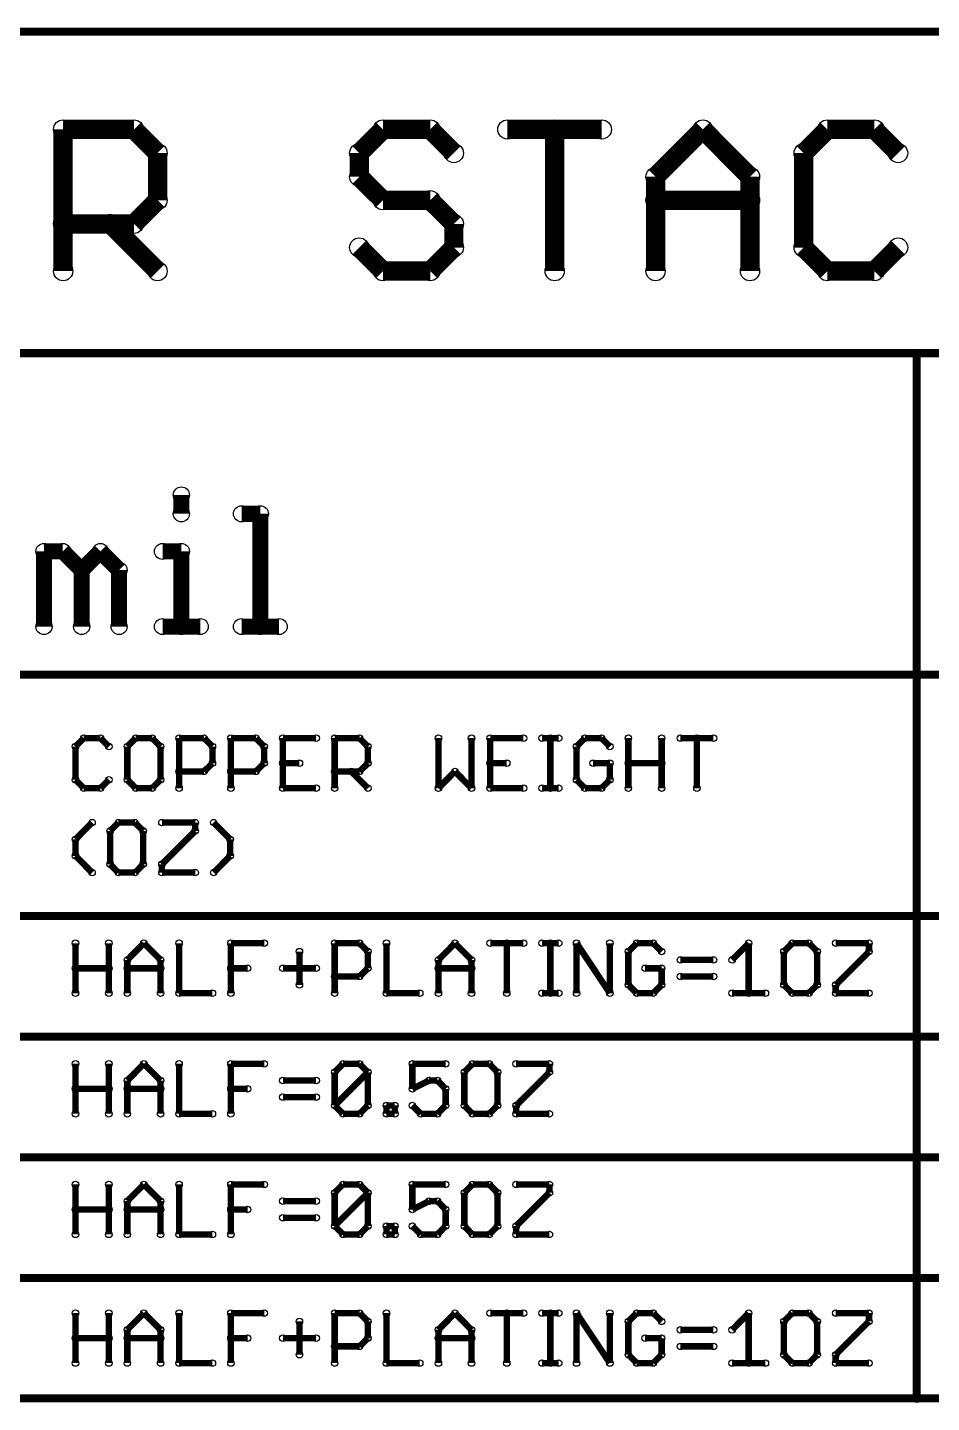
# Model space of a CAD drawing. Extents: x 0 to 123, y 0 to 26.
# Drawn here: x 42.77 to 57.04, y 4.15 to 25.87 of the extents above; entities that cross this region are included whole.
import ezdxf

# ---------------------------------------------------------------- set-up
doc = ezdxf.new("R2010")
doc.units = 0
doc.layers.get('0').update_dxf_attribs({"linetype": 'CONTINUOUS'})
doc.layers.add('XIAOESP32C3_GTO', color=3, linetype='CONTINUOUS')

# ---------------------------------------------------------------- blocks, each defined once
blk = doc.blocks.new('ROUND_16')
blk.add_circle((0, 0), 0.152)
blk = doc.blocks.new('ROUND_2')
blk.add_circle((0, 0), 0.0508)
blk = doc.blocks.new('ROUND_14')
blk.add_circle((0, 0), 0.0635)
blk = doc.blocks.new('ROUND_46')
blk.add_circle((0, 0), 0.127)

msp = doc.modelspace()

# ---------------------------------------------------------------- linework, layer by layer
at = {"layer": 'XIAOESP32C3_GTO'}
for points, const_width in [([(122.85218, 25.80386), (27.60218, 25.80386)], 0.127), ([(43.3324, 22.01926), (43.3324, 24.257)], 0.3048), ([(43.3324, 24.257), (44.45, 24.257)], 0.3048), ([(44.45, 24.257), (44.82338, 23.88362)], 0.3048), ([(48.00854, 23.88362), (48.38192, 24.257)], 0.3048), ([(48.38192, 24.257), (49.12868, 24.257)], 0.3048), ([(49.12868, 24.257), (49.50206, 23.88362)], 0.3048), ([(50.34788, 24.257), (51.83886, 24.257)], 0.3048), ([(51.09464, 24.257), (51.09464, 22.01926)], 0.3048), ([(52.68722, 23.51024), (53.43398, 24.257)], 0.3048), ([(53.43398, 24.257), (54.1782, 23.51024)], 0.3048), ([(55.39994, 24.257), (55.02656, 23.88362)], 0.3048), ([(56.14416, 24.257), (55.39994, 24.257)], 0.3048), ([(56.51754, 23.88362), (56.14416, 24.257)], 0.3048), ([(44.82338, 23.88362), (44.82338, 23.1394)], 0.3048), ([(48.00854, 23.51024), (48.00854, 23.88362)], 0.3048), ([(55.02656, 23.88362), (55.02656, 22.39264)], 0.3048), ([(48.38192, 23.1394), (48.00854, 23.51024)], 0.3048), ([(52.68722, 22.01926), (52.68722, 23.51024)], 0.3048), ([(54.1782, 23.51024), (54.1782, 22.01926)], 0.3048), ([(44.82338, 23.1394), (44.45, 22.76602)], 0.3048), ([(49.12868, 23.1394), (48.38192, 23.1394)], 0.3048), ([(49.50206, 22.76602), (49.12868, 23.1394)], 0.3048), ([(54.1782, 23.1394), (52.68722, 23.1394)], 0.3048), ([(44.45, 22.76602), (43.3324, 22.76602)], 0.3048), ([(44.07662, 22.76602), (44.82338, 22.01926)], 0.3048), ([(49.50206, 22.39264), (49.50206, 22.76602)], 0.3048), ([(48.00854, 22.39264), (48.38192, 22.01926)], 0.3048), ([(49.12868, 22.01926), (49.50206, 22.39264)], 0.3048), ([(55.02656, 22.39264), (55.39994, 22.01926)], 0.3048), ([(56.14416, 22.01926), (56.51754, 22.39264)], 0.3048), ([(48.38192, 22.01926), (49.12868, 22.01926)], 0.3048), ([(55.39994, 22.01926), (56.14416, 22.01926)], 0.3048), ([(27.60218, 20.72386), (56.81218, 20.72386)], 0.127), ([(56.81218, 20.72386), (56.81218, 4.21386)], 0.127), ([(56.81218, 20.72386), (79.03718, 20.72386)], 0.127), ([(45.1993, 18.1864), (45.1993, 18.48358)], 0.254), ([(46.44644, 18.1864), (46.14926, 18.1864)], 0.254), ([(46.44644, 16.40586), (46.44644, 18.1864)], 0.254), ([(43.32732, 17.59204), (43.03014, 17.59204)], 0.254), ([(43.03014, 17.59204), (43.03014, 16.40586)], 0.254), ([(43.32732, 17.59204), (43.6245, 17.2974)], 0.254), ([(43.6245, 17.2974), (43.92168, 17.59204)], 0.254), ([(43.92168, 17.59204), (44.21632, 17.2974)], 0.254), ([(44.90212, 17.59204), (45.1993, 17.59204)], 0.254), ([(45.1993, 17.59204), (45.1993, 16.40586)], 0.254), ([(43.6245, 16.40586), (43.6245, 17.2974)], 0.254), ([(44.21632, 17.2974), (44.21632, 16.40586)], 0.254), ([(44.90212, 16.40586), (45.49648, 16.40586)], 0.254), ([(46.74362, 16.40586), (46.14926, 16.40586)], 0.254), ([(122.85218, 15.64386), (42.20718, 15.64386)], 0.127), ([(43.52798, 14.51102), (43.65752, 14.6431)], 0.1016), ([(43.52798, 13.98524), (43.52798, 14.51102)], 0.1016), ([(43.65752, 14.6431), (43.92168, 14.6431)], 0.1016), ([(43.92168, 14.6431), (44.05376, 14.51102)], 0.1016), ([(44.47794, 14.6431), (44.34586, 14.51102)], 0.1016), ([(44.34586, 14.51102), (44.34586, 13.98524)], 0.1016), ([(44.73956, 14.6431), (44.47794, 14.6431)], 0.1016), ([(44.87164, 14.51102), (44.73956, 14.6431)], 0.1016), ([(44.87164, 13.98524), (44.87164, 14.51102)], 0.1016), ([(45.16374, 13.85316), (45.16374, 14.6431)], 0.1016), ([(45.16374, 14.6431), (45.55744, 14.6431)], 0.1016), ([(45.55744, 14.6431), (45.68952, 14.51102)], 0.1016), ([(45.68952, 14.51102), (45.68952, 14.24686)], 0.1016), ([(45.98162, 13.85316), (45.98162, 14.6431)], 0.1016), ([(45.98162, 14.6431), (46.37786, 14.6431)], 0.1016), ([(46.37786, 14.6431), (46.5074, 14.51102)], 0.1016), ([(46.5074, 14.51102), (46.5074, 14.24686)], 0.1016), ([(46.80204, 13.85316), (46.80204, 14.6431)], 0.1016), ([(46.80204, 14.6431), (47.32782, 14.6431)], 0.1016), ([(47.61992, 13.85316), (47.61992, 14.6431)], 0.1016), ([(47.61992, 14.6431), (48.01362, 14.6431)], 0.1016), ([(48.01362, 14.6431), (48.1457, 14.51102)], 0.1016), ([(48.1457, 14.51102), (48.1457, 14.24686)], 0.1016), ([(49.25822, 13.85316), (49.25822, 14.6431)], 0.1016), ([(49.78146, 14.6431), (49.78146, 13.85316)], 0.1016), ([(50.60188, 14.6431), (50.0761, 14.6431)], 0.1016), ([(50.0761, 14.6431), (50.0761, 13.85316)], 0.1016), ([(50.89398, 14.6431), (51.15814, 14.6431)], 0.1016), ([(51.02606, 13.85316), (51.02606, 14.6431)], 0.1016), ([(51.44008, 14.51102), (51.57216, 14.6431)], 0.1016), ([(51.44008, 13.98524), (51.44008, 14.51102)], 0.1016), ([(51.57216, 14.6431), (51.83378, 14.6431)], 0.1016), ([(51.83378, 14.6431), (51.96586, 14.51102)], 0.1016), ([(52.25796, 14.6431), (52.25796, 13.85316)], 0.1016), ([(52.78374, 13.85316), (52.78374, 14.6431)], 0.1016), ([(53.60162, 14.6431), (53.07838, 14.6431)], 0.1016), ([(53.34, 14.6431), (53.34, 13.85316)], 0.1016), ([(45.55744, 14.11732), (45.16374, 14.11732)], 0.1016), ([(45.68952, 14.24686), (45.55744, 14.11732)], 0.1016), ([(46.37786, 14.11732), (45.98162, 14.11732)], 0.1016), ([(46.5074, 14.24686), (46.37786, 14.11732)], 0.1016), ([(47.06366, 14.24686), (46.80204, 14.24686)], 0.1016), ([(48.01362, 14.11732), (47.61992, 14.11732)], 0.1016), ([(48.1457, 13.85316), (47.88154, 14.11732)], 0.1016), ([(48.1457, 14.24686), (48.01362, 14.11732)], 0.1016), ([(49.51984, 14.11732), (49.25822, 13.85316)], 0.1016), ([(49.78146, 13.85316), (49.51984, 14.11732)], 0.1016), ([(50.0761, 14.24686), (50.33772, 14.24686)], 0.1016), ([(51.96586, 14.24686), (51.7017, 14.24686)], 0.1016), ([(51.96586, 14.24686), (51.96586, 13.98524)], 0.1016), ([(52.78374, 14.24686), (52.25796, 14.24686)], 0.1016), ([(43.65752, 13.85316), (43.52798, 13.98524)], 0.1016), ([(43.92168, 13.85316), (43.65752, 13.85316)], 0.1016), ([(44.05376, 13.98524), (43.92168, 13.85316)], 0.1016), ([(44.34586, 13.98524), (44.47794, 13.85316)], 0.1016), ([(44.47794, 13.85316), (44.73956, 13.85316)], 0.1016), ([(44.73956, 13.85316), (44.87164, 13.98524)], 0.1016), ([(47.32782, 13.85316), (46.80204, 13.85316)], 0.1016), ([(50.0761, 13.85316), (50.60188, 13.85316)], 0.1016), ([(51.15814, 13.85316), (50.89398, 13.85316)], 0.1016), ([(51.57216, 13.85316), (51.44008, 13.98524)], 0.1016), ([(51.83378, 13.85316), (51.57216, 13.85316)], 0.1016), ([(51.96586, 13.98524), (51.83378, 13.85316)], 0.1016), ([(43.7896, 13.3096), (43.52798, 13.04544)], 0.1016), ([(44.20362, 13.3096), (44.07408, 13.17752)], 0.1016), ([(44.46778, 13.3096), (44.20362, 13.3096)], 0.1016), ([(44.59732, 13.17752), (44.46778, 13.3096)], 0.1016), ([(45.41774, 13.3096), (44.89196, 13.3096)], 0.1016), ([(45.41774, 13.17752), (45.41774, 13.3096)], 0.1016), ([(45.70984, 13.3096), (45.97146, 13.04544)], 0.1016), ([(43.52798, 13.04544), (43.52798, 12.78382)], 0.1016), ([(44.07408, 13.17752), (44.07408, 12.65174)], 0.1016), ([(44.59732, 12.65174), (44.59732, 13.17752)], 0.1016), ([(44.89196, 12.65174), (45.41774, 13.17752)], 0.1016), ([(45.97146, 13.04544), (45.97146, 12.78382)], 0.1016), ([(43.52798, 12.78382), (43.7896, 12.51966)], 0.1016), ([(45.97146, 12.78382), (45.70984, 12.51966)], 0.1016), ([(44.07408, 12.65174), (44.20362, 12.51966)], 0.1016), ([(44.46778, 12.51966), (44.59732, 12.65174)], 0.1016), ([(44.89196, 12.51966), (44.89196, 12.65174)], 0.1016), ([(44.20362, 12.51966), (44.46778, 12.51966)], 0.1016), ([(45.41774, 12.51966), (44.89196, 12.51966)], 0.1016), ([(122.85218, 11.83386), (27.60218, 11.83386)], 0.127), ([(43.52798, 10.61466), (43.52798, 11.4046)], 0.1016), ([(44.05376, 11.4046), (44.05376, 10.61466)], 0.1016), ([(44.34586, 11.14044), (44.60748, 11.4046)], 0.1016), ([(44.60748, 11.4046), (44.87164, 11.14044)], 0.1016), ([(45.16374, 11.4046), (45.16374, 10.61466)], 0.1016), ([(45.98162, 10.61466), (45.98162, 11.4046)], 0.1016), ([(45.98162, 11.4046), (46.5074, 11.4046)], 0.1016), ([(47.06366, 10.74674), (47.06366, 11.27252)], 0.1016), ([(48.01362, 11.4046), (47.61992, 11.4046)], 0.1016), ([(47.61992, 11.4046), (47.61992, 10.61466)], 0.1016), ([(48.1457, 11.27252), (48.01362, 11.4046)], 0.1016), ([(48.1457, 11.00836), (48.1457, 11.27252)], 0.1016), ([(48.4378, 11.4046), (48.4378, 10.61466)], 0.1016), ([(49.25822, 11.14044), (49.51984, 11.4046)], 0.1016), ([(49.51984, 11.4046), (49.78146, 11.14044)], 0.1016), ([(50.0761, 11.4046), (50.60188, 11.4046)], 0.1016), ([(50.33772, 10.61466), (50.33772, 11.4046)], 0.1016), ([(50.89398, 11.4046), (51.15814, 11.4046)], 0.1016), ([(51.02606, 11.4046), (51.02606, 10.61466)], 0.1016), ([(51.44008, 10.61466), (51.44008, 11.4046)], 0.1016), ([(51.44008, 11.4046), (51.96586, 10.61466)], 0.1016), ([(51.96586, 10.61466), (51.96586, 11.4046)], 0.1016), ([(52.39004, 11.4046), (52.25796, 11.27252)], 0.1016), ([(52.25796, 11.27252), (52.25796, 10.74674)], 0.1016), ([(52.65166, 11.4046), (52.39004, 11.4046)], 0.1016), ([(52.78374, 11.27252), (52.65166, 11.4046)], 0.1016), ([(53.89626, 11.14044), (54.15788, 11.4046)], 0.1016), ([(54.15788, 11.4046), (54.15788, 10.61466)], 0.1016), ([(54.84622, 11.4046), (54.71414, 11.27252)], 0.1016), ([(54.71414, 11.27252), (54.71414, 10.74674)], 0.1016), ([(55.10784, 11.4046), (54.84622, 11.4046)], 0.1016), ([(55.23992, 11.27252), (55.10784, 11.4046)], 0.1016), ([(55.23992, 10.74674), (55.23992, 11.27252)], 0.1016), ([(56.0578, 11.4046), (55.53202, 11.4046)], 0.1016), ([(55.53202, 10.74674), (56.0578, 11.27252)], 0.1016), ([(56.0578, 11.27252), (56.0578, 11.4046)], 0.1016), ([(44.34586, 10.61466), (44.34586, 11.14044)], 0.1016), ([(44.87164, 11.14044), (44.87164, 10.61466)], 0.1016), ([(49.25822, 10.61466), (49.25822, 11.14044)], 0.1016), ([(49.78146, 11.14044), (49.78146, 10.61466)], 0.1016), ([(53.07838, 11.14044), (53.60162, 11.14044)], 0.1016), ([(43.52798, 11.00836), (44.05376, 11.00836)], 0.1016), ([(44.34586, 11.00836), (44.87164, 11.00836)], 0.1016), ([(46.24578, 11.00836), (45.98162, 11.00836)], 0.1016), ([(46.80204, 11.00836), (47.32782, 11.00836)], 0.1016), ([(47.61992, 10.87882), (48.01362, 10.87882)], 0.1016), ([(48.01362, 10.87882), (48.1457, 11.00836)], 0.1016), ([(49.25822, 11.00836), (49.78146, 11.00836)], 0.1016), ([(52.78374, 11.00836), (52.52212, 11.00836)], 0.1016), ([(52.78374, 10.74674), (52.78374, 11.00836)], 0.1016), ([(53.60162, 10.87882), (53.07838, 10.87882)], 0.1016), ([(45.16374, 10.61466), (45.68952, 10.61466)], 0.1016), ([(48.4378, 10.61466), (48.96358, 10.61466)], 0.1016), ([(50.89398, 10.61466), (51.15814, 10.61466)], 0.1016), ([(52.25796, 10.74674), (52.39004, 10.61466)], 0.1016), ([(52.39004, 10.61466), (52.65166, 10.61466)], 0.1016), ([(52.65166, 10.61466), (52.78374, 10.74674)], 0.1016), ([(53.89626, 10.61466), (54.42204, 10.61466)], 0.1016), ([(54.71414, 10.74674), (54.84622, 10.61466)], 0.1016), ([(54.84622, 10.61466), (55.10784, 10.61466)], 0.1016), ([(55.10784, 10.61466), (55.23992, 10.74674)], 0.1016), ([(55.53202, 10.74674), (55.53202, 10.61466)], 0.1016), ([(55.53202, 10.61466), (56.0578, 10.61466)], 0.1016), ([(27.60218, 9.92886), (122.85218, 9.92886)], 0.127), ([(43.52798, 9.4996), (43.52798, 8.70966)], 0.1016), ([(44.05376, 8.70966), (44.05376, 9.4996)], 0.1016), ([(44.60748, 9.4996), (44.34586, 9.23544)], 0.1016), ([(44.87164, 9.23544), (44.60748, 9.4996)], 0.1016), ([(45.16374, 9.4996), (45.16374, 8.70966)], 0.1016), ([(45.98162, 8.70966), (45.98162, 9.4996)], 0.1016), ([(45.98162, 9.4996), (46.5074, 9.4996)], 0.1016), ([(47.61992, 9.36752), (47.752, 9.4996)], 0.1016), ([(47.61992, 8.84174), (48.1457, 9.36752)], 0.1016), ([(47.61992, 8.84174), (47.61992, 9.36752)], 0.1016), ([(47.752, 9.4996), (48.01362, 9.4996)], 0.1016), ([(48.01362, 9.4996), (48.1457, 9.36752)], 0.1016), ([(48.1457, 9.36752), (48.1457, 8.84174)], 0.1016), ([(49.37252, 9.4996), (48.84674, 9.4996)], 0.1016), ([(48.84674, 9.4996), (48.84674, 9.10336)], 0.1016), ([(49.7967, 9.4996), (49.66716, 9.36752)], 0.1016), ([(49.66716, 9.36752), (49.66716, 8.84174)], 0.1016), ([(50.06086, 9.4996), (49.7967, 9.4996)], 0.1016), ([(50.19294, 9.36752), (50.06086, 9.4996)], 0.1016), ([(50.19294, 8.84174), (50.19294, 9.36752)], 0.1016), ([(51.01082, 9.4996), (50.48504, 9.4996)], 0.1016), ([(50.48504, 8.84174), (51.01082, 9.36752)], 0.1016), ([(51.01082, 9.36752), (51.01082, 9.4996)], 0.1016), ([(43.52798, 9.10336), (44.05376, 9.10336)], 0.1016), ([(44.34586, 9.23544), (44.34586, 8.70966)], 0.1016), ([(44.34586, 9.10336), (44.87164, 9.10336)], 0.1016), ([(44.87164, 8.70966), (44.87164, 9.23544)], 0.1016), ([(46.24578, 9.10336), (45.98162, 9.10336)], 0.1016), ([(47.32782, 9.23544), (46.80204, 9.23544)], 0.1016), ([(48.84674, 9.10336), (49.1109, 9.23544)], 0.1016), ([(49.1109, 9.23544), (49.24298, 9.23544)], 0.1016), ([(49.24298, 9.23544), (49.37252, 9.10336)], 0.1016), ([(49.37252, 9.10336), (49.37252, 8.84174)], 0.1016), ([(46.80204, 8.97382), (47.32782, 8.97382)], 0.1016), ([(45.16374, 8.70966), (45.68952, 8.70966)], 0.1016), ([(47.752, 8.70966), (47.61992, 8.84174)], 0.1016), ([(48.01362, 8.70966), (47.752, 8.70966)], 0.1016), ([(48.1457, 8.84174), (48.01362, 8.70966)], 0.1016), ([(48.4378, 8.70966), (48.4378, 8.84174)], 0.1016), ([(48.4378, 8.84174), (48.56988, 8.84174)], 0.1016), ([(48.56988, 8.70966), (48.4378, 8.70966)], 0.1016), ([(48.56988, 8.84174), (48.56988, 8.70966)], 0.1016), ([(48.97882, 8.70966), (48.84674, 8.84174)], 0.1016), ([(49.24298, 8.70966), (48.97882, 8.70966)], 0.1016), ([(49.37252, 8.84174), (49.24298, 8.70966)], 0.1016), ([(49.66716, 8.84174), (49.7967, 8.70966)], 0.1016), ([(49.7967, 8.70966), (50.06086, 8.70966)], 0.1016), ([(50.06086, 8.70966), (50.19294, 8.84174)], 0.1016), ([(50.48504, 8.84174), (50.48504, 8.70966)], 0.1016), ([(50.48504, 8.70966), (51.01082, 8.70966)], 0.1016), ([(122.85218, 8.02386), (27.60218, 8.02386)], 0.127), ([(43.52798, 6.80466), (43.52798, 7.5946)], 0.1016), ([(44.05376, 6.80466), (44.05376, 7.5946)], 0.1016), ([(44.60748, 7.5946), (44.34586, 7.33044)], 0.1016), ([(44.87164, 7.33044), (44.60748, 7.5946)], 0.1016), ([(45.16374, 7.5946), (45.16374, 6.80466)], 0.1016), ([(45.98162, 6.80466), (45.98162, 7.5946)], 0.1016), ([(45.98162, 7.5946), (46.5074, 7.5946)], 0.1016), ([(47.61992, 7.46252), (47.752, 7.5946)], 0.1016), ([(47.752, 7.5946), (48.01362, 7.5946)], 0.1016), ([(48.01362, 7.5946), (48.1457, 7.46252)], 0.1016), ([(49.37252, 7.5946), (48.84674, 7.5946)], 0.1016), ([(48.84674, 7.5946), (48.84674, 7.19836)], 0.1016), ([(49.7967, 7.5946), (49.66716, 7.46252)], 0.1016), ([(50.06086, 7.5946), (49.7967, 7.5946)], 0.1016), ([(50.19294, 7.46252), (50.06086, 7.5946)], 0.1016), ([(51.01082, 7.5946), (50.48504, 7.5946)], 0.1016), ([(51.01082, 7.46252), (51.01082, 7.5946)], 0.1016), ([(47.61992, 6.93674), (48.1457, 7.46252)], 0.1016), ([(47.61992, 6.93674), (47.61992, 7.46252)], 0.1016), ([(48.1457, 7.46252), (48.1457, 6.93674)], 0.1016), ([(49.66716, 7.46252), (49.66716, 6.93674)], 0.1016), ([(50.19294, 6.93674), (50.19294, 7.46252)], 0.1016), ([(50.48504, 6.93674), (51.01082, 7.46252)], 0.1016), ([(44.05376, 7.19836), (43.52798, 7.19836)], 0.1016), ([(44.34586, 7.33044), (44.34586, 6.80466)], 0.1016), ([(44.34586, 7.19836), (44.87164, 7.19836)], 0.1016), ([(44.87164, 6.80466), (44.87164, 7.33044)], 0.1016), ([(46.24578, 7.19836), (45.98162, 7.19836)], 0.1016), ([(47.32782, 7.33044), (46.80204, 7.33044)], 0.1016), ([(48.84674, 7.19836), (49.1109, 7.33044)], 0.1016), ([(49.1109, 7.33044), (49.24298, 7.33044)], 0.1016), ([(49.24298, 7.33044), (49.37252, 7.19836)], 0.1016), ([(49.37252, 7.19836), (49.37252, 6.93674)], 0.1016), ([(46.80204, 7.06882), (47.32782, 7.06882)], 0.1016), ([(47.752, 6.80466), (47.61992, 6.93674)], 0.1016), ([(48.1457, 6.93674), (48.01362, 6.80466)], 0.1016), ([(48.4378, 6.80466), (48.4378, 6.93674)], 0.1016), ([(48.4378, 6.93674), (48.56988, 6.93674)], 0.1016), ([(48.56988, 6.93674), (48.56988, 6.80466)], 0.1016), ([(48.97882, 6.80466), (48.84674, 6.93674)], 0.1016), ([(49.37252, 6.93674), (49.24298, 6.80466)], 0.1016), ([(49.66716, 6.93674), (49.7967, 6.80466)], 0.1016), ([(50.06086, 6.80466), (50.19294, 6.93674)], 0.1016), ([(50.48504, 6.93674), (50.48504, 6.80466)], 0.1016), ([(45.16374, 6.80466), (45.68952, 6.80466)], 0.1016), ([(48.01362, 6.80466), (47.752, 6.80466)], 0.1016), ([(48.56988, 6.80466), (48.4378, 6.80466)], 0.1016), ([(49.24298, 6.80466), (48.97882, 6.80466)], 0.1016), ([(49.7967, 6.80466), (50.06086, 6.80466)], 0.1016), ([(50.48504, 6.80466), (51.01082, 6.80466)], 0.1016), ([(27.60218, 6.11886), (122.85218, 6.11886)], 0.127), ([(43.52798, 5.5626), (43.52798, 4.77266)], 0.1016), ([(44.05376, 4.77266), (44.05376, 5.5626)], 0.1016), ([(44.60748, 5.5626), (44.34586, 5.29844)], 0.1016), ([(44.87164, 5.29844), (44.60748, 5.5626)], 0.1016), ([(45.16374, 4.77266), (45.16374, 5.5626)], 0.1016), ([(46.5074, 5.5626), (45.98162, 5.5626)], 0.1016), ([(45.98162, 5.5626), (45.98162, 4.77266)], 0.1016), ([(47.06366, 4.90474), (47.06366, 5.43052)], 0.1016), ([(47.61992, 4.77266), (47.61992, 5.5626)], 0.1016), ([(47.61992, 5.5626), (48.01362, 5.5626)], 0.1016), ([(48.01362, 5.5626), (48.1457, 5.43052)], 0.1016), ([(48.1457, 5.43052), (48.1457, 5.16636)], 0.1016), ([(48.4378, 4.77266), (48.4378, 5.5626)], 0.1016), ([(49.51984, 5.5626), (49.25822, 5.29844)], 0.1016), ([(49.78146, 5.29844), (49.51984, 5.5626)], 0.1016), ([(50.60188, 5.5626), (50.0761, 5.5626)], 0.1016), ([(50.33772, 5.5626), (50.33772, 4.77266)], 0.1016), ([(51.15814, 5.5626), (50.89398, 5.5626)], 0.1016), ([(51.02606, 5.5626), (51.02606, 4.77266)], 0.1016), ([(51.44008, 4.77266), (51.44008, 5.5626)], 0.1016), ([(51.44008, 5.5626), (51.96586, 4.77266)], 0.1016), ([(51.96586, 4.77266), (51.96586, 5.5626)], 0.1016), ([(52.25796, 5.43052), (52.39004, 5.5626)], 0.1016), ([(52.25796, 4.90474), (52.25796, 5.43052)], 0.1016), ([(52.39004, 5.5626), (52.65166, 5.5626)], 0.1016), ([(52.65166, 5.5626), (52.78374, 5.43052)], 0.1016), ([(53.89626, 5.29844), (54.15788, 5.5626)], 0.1016), ([(54.15788, 5.5626), (54.15788, 4.77266)], 0.1016), ([(54.84622, 5.5626), (54.71414, 5.43052)], 0.1016), ([(54.71414, 5.43052), (54.71414, 4.90474)], 0.1016), ([(55.10784, 5.5626), (54.84622, 5.5626)], 0.1016), ([(55.23992, 5.43052), (55.10784, 5.5626)], 0.1016), ([(55.23992, 4.90474), (55.23992, 5.43052)], 0.1016), ([(56.0578, 5.5626), (55.53202, 5.5626)], 0.1016), ([(55.53202, 4.90474), (56.0578, 5.43052)], 0.1016), ([(56.0578, 5.43052), (56.0578, 5.5626)], 0.1016), ([(43.52798, 5.16636), (44.05376, 5.16636)], 0.1016), ([(44.34586, 5.29844), (44.34586, 4.77266)], 0.1016), ([(44.34586, 5.16636), (44.87164, 5.16636)], 0.1016), ([(44.87164, 5.29844), (44.87164, 4.77266)], 0.1016), ([(45.98162, 5.16636), (46.24578, 5.16636)], 0.1016), ([(47.32782, 5.16636), (46.80204, 5.16636)], 0.1016), ([(48.1457, 5.16636), (48.01362, 5.03682)], 0.1016), ([(49.25822, 5.29844), (49.25822, 4.77266)], 0.1016), ([(49.25822, 5.16636), (49.78146, 5.16636)], 0.1016), ([(49.78146, 4.77266), (49.78146, 5.29844)], 0.1016), ([(52.78374, 5.16636), (52.52212, 5.16636)], 0.1016), ([(52.78374, 5.16636), (52.78374, 4.90474)], 0.1016), ([(53.07838, 5.29844), (53.60162, 5.29844)], 0.1016), ([(48.01362, 5.03682), (47.61992, 5.03682)], 0.1016), ([(53.60162, 5.03682), (53.07838, 5.03682)], 0.1016), ([(45.68952, 4.77266), (45.16374, 4.77266)], 0.1016), ([(48.96358, 4.77266), (48.4378, 4.77266)], 0.1016), ([(50.89398, 4.77266), (51.15814, 4.77266)], 0.1016), ([(52.39004, 4.77266), (52.25796, 4.90474)], 0.1016), ([(52.65166, 4.77266), (52.39004, 4.77266)], 0.1016), ([(52.78374, 4.90474), (52.65166, 4.77266)], 0.1016), ([(53.89626, 4.77266), (54.42204, 4.77266)], 0.1016), ([(54.71414, 4.90474), (54.84622, 4.77266)], 0.1016), ([(54.84622, 4.77266), (55.10784, 4.77266)], 0.1016), ([(55.10784, 4.77266), (55.23992, 4.90474)], 0.1016), ([(55.53202, 4.90474), (55.53202, 4.77266)], 0.1016), ([(55.53202, 4.77266), (56.0578, 4.77266)], 0.1016), ([(56.81218, 4.21386), (42.20718, 4.21386)], 0.127), ([(56.81218, 4.21386), (79.03718, 4.21386)], 0.127)]:
    msp.add_lwpolyline(points, dxfattribs=dict(at, const_width=const_width))

# ---------------------------------------------------------------- block references
for name, p in [('ROUND_16', (43.3324, 24.257)), ('ROUND_16', (44.45, 24.257)), ('ROUND_16', (48.38192, 24.257)), ('ROUND_16', (49.12868, 24.257)), ('ROUND_16', (50.34788, 24.257)), ('ROUND_16', (51.09464, 24.257)), ('ROUND_16', (51.83886, 24.257)), ('ROUND_16', (53.43398, 24.257)), ('ROUND_16', (55.39994, 24.257)), ('ROUND_16', (56.14416, 24.257)), ('ROUND_16', (44.82338, 23.88362)), ('ROUND_16', (48.00854, 23.88362)), ('ROUND_16', (49.50206, 23.88362)), ('ROUND_16', (55.02656, 23.88362)), ('ROUND_16', (56.51754, 23.88362)), ('ROUND_16', (48.00854, 23.51024)), ('ROUND_16', (52.68722, 23.51024)), ('ROUND_16', (54.1782, 23.51024)), ('ROUND_16', (44.82338, 23.1394)), ('ROUND_16', (48.38192, 23.1394)), ('ROUND_16', (49.12868, 23.1394)), ('ROUND_16', (52.68722, 23.1394)), ('ROUND_16', (54.1782, 23.1394)), ('ROUND_16', (43.3324, 22.76602)), ('ROUND_16', (44.07662, 22.76602)), ('ROUND_16', (44.45, 22.76602)), ('ROUND_16', (49.50206, 22.76602)), ('ROUND_16', (48.00854, 22.39264)), ('ROUND_16', (49.50206, 22.39264)), ('ROUND_16', (55.02656, 22.39264)), ('ROUND_16', (55.02656, 22.39264)), ('ROUND_16', (56.51754, 22.39264)), ('ROUND_16', (43.3324, 22.01926)), ('ROUND_16', (44.82338, 22.01926)), ('ROUND_16', (48.38192, 22.01926)), ('ROUND_16', (49.12868, 22.01926)), ('ROUND_16', (51.09464, 22.01926)), ('ROUND_16', (52.68722, 22.01926)), ('ROUND_16', (54.1782, 22.01926)), ('ROUND_16', (55.39994, 22.01926)), ('ROUND_16', (56.14416, 22.01926)), ('ROUND_14', (56.81218, 20.72386)), ('ROUND_14', (56.81218, 20.72386)), ('ROUND_46', (45.1993, 18.48358)), ('ROUND_46', (45.1993, 18.1864)), ('ROUND_46', (46.14926, 18.1864)), ('ROUND_46', (46.44644, 18.1864)), ('ROUND_46', (43.03014, 17.59204)), ('ROUND_46', (43.32732, 17.59204)), ('ROUND_46', (43.32732, 17.59204)), ('ROUND_46', (43.92168, 17.59204)), ('ROUND_46', (44.90212, 17.59204)), ('ROUND_46', (45.1993, 17.59204)), ('ROUND_46', (43.6245, 17.2974)), ('ROUND_46', (43.6245, 17.2974)), ('ROUND_46', (44.21632, 17.2974)), ('ROUND_46', (43.03014, 16.40586)), ('ROUND_46', (43.6245, 16.40586)), ('ROUND_46', (44.21632, 16.40586)), ('ROUND_46', (44.90212, 16.40586)), ('ROUND_46', (45.1993, 16.40586)), ('ROUND_46', (45.49648, 16.40586)), ('ROUND_46', (46.14926, 16.40586)), ('ROUND_46', (46.44644, 16.40586)), ('ROUND_46', (46.74362, 16.40586)), ('ROUND_2', (43.52798, 14.51102)), ('ROUND_2', (43.65752, 14.6431)), ('ROUND_2', (43.92168, 14.6431)), ('ROUND_2', (44.05376, 14.51102)), ('ROUND_2', (44.34586, 14.51102)), ('ROUND_2', (44.47794, 14.6431)), ('ROUND_2', (44.73956, 14.6431)), ('ROUND_2', (44.87164, 14.51102)), ('ROUND_2', (45.16374, 14.6431)), ('ROUND_2', (45.55744, 14.6431)), ('ROUND_2', (45.68952, 14.51102)), ('ROUND_2', (45.98162, 14.6431)), ('ROUND_2', (46.37786, 14.6431)), ('ROUND_2', (46.5074, 14.51102)), ('ROUND_2', (46.80204, 14.6431)), ('ROUND_2', (47.32782, 14.6431)), ('ROUND_2', (47.61992, 14.6431)), ('ROUND_2', (48.01362, 14.6431)), ('ROUND_2', (48.1457, 14.51102)), ('ROUND_2', (49.25822, 14.6431)), ('ROUND_2', (49.78146, 14.6431)), ('ROUND_2', (50.0761, 14.6431)), ('ROUND_2', (50.60188, 14.6431)), ('ROUND_2', (50.89398, 14.6431)), ('ROUND_2', (51.02606, 14.6431)), ('ROUND_2', (51.15814, 14.6431)), ('ROUND_2', (51.44008, 14.51102)), ('ROUND_2', (51.57216, 14.6431)), ('ROUND_2', (51.83378, 14.6431)), ('ROUND_2', (51.96586, 14.51102)), ('ROUND_2', (52.25796, 14.6431)), ('ROUND_2', (52.78374, 14.6431)), ('ROUND_2', (53.07838, 14.6431)), ('ROUND_2', (53.34, 14.6431)), ('ROUND_2', (53.60162, 14.6431)), ('ROUND_2', (45.16374, 14.11732)), ('ROUND_2', (45.55744, 14.11732)), ('ROUND_2', (45.68952, 14.24686)), ('ROUND_2', (45.68952, 14.24686)), ('ROUND_2', (45.98162, 14.11732)), ('ROUND_2', (46.37786, 14.11732)), ('ROUND_2', (46.5074, 14.24686)), ('ROUND_2', (46.5074, 14.24686)), ('ROUND_2', (46.80204, 14.24686)), ('ROUND_2', (47.06366, 14.24686)), ('ROUND_2', (47.61992, 14.11732)), ('ROUND_2', (47.88154, 14.11732)), ('ROUND_2', (48.01362, 14.11732)), ('ROUND_2', (48.01362, 14.11732)), ('ROUND_2', (48.1457, 14.24686)), ('ROUND_2', (49.51984, 14.11732)), ('ROUND_2', (50.0761, 14.24686)), ('ROUND_2', (50.33772, 14.24686)), ('ROUND_2', (51.7017, 14.24686)), ('ROUND_2', (51.96586, 14.24686)), ('ROUND_2', (51.96586, 14.24686)), ('ROUND_2', (52.25796, 14.24686)), ('ROUND_2', (52.78374, 14.24686)), ('ROUND_2', (43.52798, 13.98524)), ('ROUND_2', (43.65752, 13.85316)), ('ROUND_2', (43.92168, 13.85316)), ('ROUND_2', (44.05376, 13.98524)), ('ROUND_2', (44.34586, 13.98524)), ('ROUND_2', (44.47794, 13.85316)), ('ROUND_2', (44.73956, 13.85316)), ('ROUND_2', (44.87164, 13.98524)), ('ROUND_2', (44.87164, 13.98524)), ('ROUND_2', (45.16374, 13.85316)), ('ROUND_2', (45.98162, 13.85316)), ('ROUND_2', (46.80204, 13.85316)), ('ROUND_2', (47.32782, 13.85316)), ('ROUND_2', (47.61992, 13.85316)), ('ROUND_2', (48.1457, 13.85316)), ('ROUND_2', (49.25822, 13.85316)), ('ROUND_2', (49.78146, 13.85316)), ('ROUND_2', (49.78146, 13.85316)), ('ROUND_2', (50.0761, 13.85316)), ('ROUND_2', (50.60188, 13.85316)), ('ROUND_2', (50.89398, 13.85316)), ('ROUND_2', (51.02606, 13.85316)), ('ROUND_2', (51.15814, 13.85316)), ('ROUND_2', (51.44008, 13.98524)), ('ROUND_2', (51.57216, 13.85316)), ('ROUND_2', (51.83378, 13.85316)), ('ROUND_2', (51.96586, 13.98524)), ('ROUND_2', (52.25796, 13.85316)), ('ROUND_2', (52.78374, 13.85316)), ('ROUND_2', (53.34, 13.85316)), ('ROUND_2', (43.7896, 13.3096)), ('ROUND_2', (44.20362, 13.3096)), ('ROUND_2', (44.20362, 13.3096)), ('ROUND_2', (44.46778, 13.3096)), ('ROUND_2', (44.89196, 13.3096)), ('ROUND_2', (45.41774, 13.3096)), ('ROUND_2', (45.70984, 13.3096)), ('ROUND_2', (43.52798, 13.04544)), ('ROUND_2', (44.07408, 13.17752)), ('ROUND_2', (44.59732, 13.17752)), ('ROUND_2', (45.41774, 13.17752)), ('ROUND_2', (45.97146, 13.04544)), ('ROUND_2', (43.52798, 12.78382)), ('ROUND_2', (45.97146, 12.78382)), ('ROUND_2', (44.07408, 12.65174)), ('ROUND_2', (44.59732, 12.65174)), ('ROUND_2', (44.89196, 12.65174)), ('ROUND_2', (43.7896, 12.51966)), ('ROUND_2', (44.20362, 12.51966)), ('ROUND_2', (44.46778, 12.51966)), ('ROUND_2', (44.89196, 12.51966)), ('ROUND_2', (44.89196, 12.51966)), ('ROUND_2', (45.41774, 12.51966)), ('ROUND_2', (45.70984, 12.51966)), ('ROUND_2', (43.52798, 11.4046)), ('ROUND_2', (44.05376, 11.4046)), ('ROUND_2', (44.60748, 11.4046)), ('ROUND_2', (45.16374, 11.4046)), ('ROUND_2', (45.98162, 11.4046)), ('ROUND_2', (46.5074, 11.4046)), ('ROUND_2', (47.06366, 11.27252)), ('ROUND_2', (47.61992, 11.4046)), ('ROUND_2', (48.01362, 11.4046)), ('ROUND_2', (48.1457, 11.27252)), ('ROUND_2', (48.4378, 11.4046)), ('ROUND_2', (49.51984, 11.4046)), ('ROUND_2', (50.0761, 11.4046)), ('ROUND_2', (50.33772, 11.4046)), ('ROUND_2', (50.60188, 11.4046)), ('ROUND_2', (50.89398, 11.4046)), ('ROUND_2', (51.02606, 11.4046)), ('ROUND_2', (51.15814, 11.4046)), ('ROUND_2', (51.44008, 11.4046)), ('ROUND_2', (51.96586, 11.4046)), ('ROUND_2', (52.25796, 11.27252)), ('ROUND_2', (52.25796, 11.27252)), ('ROUND_2', (52.39004, 11.4046)), ('ROUND_2', (52.65166, 11.4046)), ('ROUND_2', (52.78374, 11.27252)), ('ROUND_2', (54.15788, 11.4046)), ('ROUND_2', (54.71414, 11.27252)), ('ROUND_2', (54.84622, 11.4046)), ('ROUND_2', (55.10784, 11.4046)), ('ROUND_2', (55.23992, 11.27252)), ('ROUND_2', (55.53202, 11.4046)), ('ROUND_2', (56.0578, 11.4046)), ('ROUND_2', (56.0578, 11.27252)), ('ROUND_2', (44.34586, 11.14044)), ('ROUND_2', (44.87164, 11.14044)), ('ROUND_2', (44.87164, 11.14044)), ('ROUND_2', (49.25822, 11.14044)), ('ROUND_2', (49.78146, 11.14044)), ('ROUND_2', (53.07838, 11.14044)), ('ROUND_2', (53.60162, 11.14044)), ('ROUND_2', (53.89626, 11.14044)), ('ROUND_2', (43.52798, 11.00836)), ('ROUND_2', (44.05376, 11.00836)), ('ROUND_2', (44.34586, 11.00836)), ('ROUND_2', (44.87164, 11.00836)), ('ROUND_2', (45.98162, 11.00836)), ('ROUND_2', (46.24578, 11.00836)), ('ROUND_2', (46.80204, 11.00836)), ('ROUND_2', (47.32782, 11.00836)), ('ROUND_2', (47.61992, 10.87882)), ('ROUND_2', (48.01362, 10.87882)), ('ROUND_2', (48.1457, 11.00836)), ('ROUND_2', (49.25822, 11.00836)), ('ROUND_2', (49.78146, 11.00836)), ('ROUND_2', (52.52212, 11.00836)), ('ROUND_2', (52.78374, 11.00836)), ('ROUND_2', (53.07838, 10.87882)), ('ROUND_2', (53.60162, 10.87882)), ('ROUND_2', (43.52798, 10.61466)), ('ROUND_2', (44.05376, 10.61466)), ('ROUND_2', (44.34586, 10.61466)), ('ROUND_2', (44.87164, 10.61466)), ('ROUND_2', (45.16374, 10.61466)), ('ROUND_2', (45.68952, 10.61466)), ('ROUND_2', (45.98162, 10.61466)), ('ROUND_2', (47.06366, 10.74674)), ('ROUND_2', (47.61992, 10.61466)), ('ROUND_2', (48.4378, 10.61466)), ('ROUND_2', (48.96358, 10.61466)), ('ROUND_2', (49.25822, 10.61466)), ('ROUND_2', (49.78146, 10.61466)), ('ROUND_2', (50.33772, 10.61466)), ('ROUND_2', (50.89398, 10.61466)), ('ROUND_2', (51.02606, 10.61466)), ('ROUND_2', (51.15814, 10.61466)), ('ROUND_2', (51.44008, 10.61466)), ('ROUND_2', (51.96586, 10.61466)), ('ROUND_2', (52.25796, 10.74674)), ('ROUND_2', (52.39004, 10.61466)), ('ROUND_2', (52.65166, 10.61466)), ('ROUND_2', (52.78374, 10.74674)), ('ROUND_2', (53.89626, 10.61466)), ('ROUND_2', (54.15788, 10.61466)), ('ROUND_2', (54.42204, 10.61466)), ('ROUND_2', (54.71414, 10.74674)), ('ROUND_2', (54.71414, 10.74674)), ('ROUND_2', (54.84622, 10.61466)), ('ROUND_2', (55.10784, 10.61466)), ('ROUND_2', (55.23992, 10.74674)), ('ROUND_2', (55.53202, 10.74674)), ('ROUND_2', (55.53202, 10.74674)), ('ROUND_2', (55.53202, 10.61466)), ('ROUND_2', (56.0578, 10.61466)), ('ROUND_2', (43.52798, 9.4996)), ('ROUND_2', (44.05376, 9.4996)), ('ROUND_2', (44.60748, 9.4996)), ('ROUND_2', (45.16374, 9.4996)), ('ROUND_2', (45.98162, 9.4996)), ('ROUND_2', (46.5074, 9.4996)), ('ROUND_2', (47.61992, 9.36752)), ('ROUND_2', (47.752, 9.4996)), ('ROUND_2', (48.01362, 9.4996)), ('ROUND_2', (48.1457, 9.36752)), ('ROUND_2', (48.1457, 9.36752)), ('ROUND_2', (48.84674, 9.4996)), ('ROUND_2', (49.37252, 9.4996)), ('ROUND_2', (49.66716, 9.36752)), ('ROUND_2', (49.7967, 9.4996)), ('ROUND_2', (50.06086, 9.4996)), ('ROUND_2', (50.19294, 9.36752)), ('ROUND_2', (50.19294, 9.36752)), ('ROUND_2', (50.48504, 9.4996)), ('ROUND_2', (51.01082, 9.4996)), ('ROUND_2', (51.01082, 9.4996)), ('ROUND_2', (51.01082, 9.36752)), ('ROUND_2', (43.52798, 9.10336)), ('ROUND_2', (44.05376, 9.10336)), ('ROUND_2', (44.34586, 9.23544)), ('ROUND_2', (44.34586, 9.10336)), ('ROUND_2', (44.87164, 9.23544)), ('ROUND_2', (44.87164, 9.10336)), ('ROUND_2', (45.98162, 9.10336)), ('ROUND_2', (46.24578, 9.10336)), ('ROUND_2', (46.80204, 9.23544)), ('ROUND_2', (47.32782, 9.23544)), ('ROUND_2', (48.84674, 9.10336)), ('ROUND_2', (49.1109, 9.23544)), ('ROUND_2', (49.24298, 9.23544)), ('ROUND_2', (49.37252, 9.10336)), ('ROUND_2', (46.80204, 8.97382)), ('ROUND_2', (47.32782, 8.97382)), ('ROUND_2', (43.52798, 8.70966)), ('ROUND_2', (44.05376, 8.70966)), ('ROUND_2', (44.34586, 8.70966)), ('ROUND_2', (44.87164, 8.70966)), ('ROUND_2', (45.16374, 8.70966)), ('ROUND_2', (45.68952, 8.70966)), ('ROUND_2', (45.98162, 8.70966)), ('ROUND_2', (47.61992, 8.84174)), ('ROUND_2', (47.61992, 8.84174)), ('ROUND_2', (47.752, 8.70966)), ('ROUND_2', (48.01362, 8.70966)), ('ROUND_2', (48.1457, 8.84174)), ('ROUND_2', (48.1457, 8.84174)), ('ROUND_2', (48.4378, 8.84174)), ('ROUND_2', (48.4378, 8.70966)), ('ROUND_2', (48.56988, 8.84174)), ('ROUND_2', (48.56988, 8.84174)), ('ROUND_2', (48.56988, 8.70966)), ('ROUND_2', (48.84674, 8.84174)), ('ROUND_2', (48.97882, 8.70966)), ('ROUND_2', (49.24298, 8.70966)), ('ROUND_2', (49.37252, 8.84174)), ('ROUND_2', (49.66716, 8.84174)), ('ROUND_2', (49.7967, 8.70966)), ('ROUND_2', (50.06086, 8.70966)), ('ROUND_2', (50.19294, 8.84174)), ('ROUND_2', (50.48504, 8.84174)), ('ROUND_2', (50.48504, 8.84174)), ('ROUND_2', (50.48504, 8.70966)), ('ROUND_2', (51.01082, 8.70966)), ('ROUND_2', (43.52798, 7.5946)), ('ROUND_2', (44.05376, 7.5946)), ('ROUND_2', (44.60748, 7.5946)), ('ROUND_2', (45.16374, 7.5946)), ('ROUND_2', (45.98162, 7.5946)), ('ROUND_2', (46.5074, 7.5946)), ('ROUND_2', (47.752, 7.5946)), ('ROUND_2', (48.01362, 7.5946)), ('ROUND_2', (48.84674, 7.5946)), ('ROUND_2', (49.37252, 7.5946)), ('ROUND_2', (49.7967, 7.5946)), ('ROUND_2', (50.06086, 7.5946)), ('ROUND_2', (50.48504, 7.5946)), ('ROUND_2', (51.01082, 7.5946)), ('ROUND_2', (51.01082, 7.5946)), ('ROUND_2', (47.61992, 7.46252)), ('ROUND_2', (48.1457, 7.46252)), ('ROUND_2', (48.1457, 7.46252)), ('ROUND_2', (49.66716, 7.46252)), ('ROUND_2', (50.19294, 7.46252)), ('ROUND_2', (50.19294, 7.46252)), ('ROUND_2', (51.01082, 7.46252)), ('ROUND_2', (43.52798, 7.19836)), ('ROUND_2', (44.05376, 7.19836)), ('ROUND_2', (44.34586, 7.33044)), ('ROUND_2', (44.34586, 7.19836)), ('ROUND_2', (44.87164, 7.33044)), ('ROUND_2', (44.87164, 7.19836)), ('ROUND_2', (45.98162, 7.19836)), ('ROUND_2', (46.24578, 7.19836)), ('ROUND_2', (46.80204, 7.33044)), ('ROUND_2', (47.32782, 7.33044)), ('ROUND_2', (48.84674, 7.19836)), ('ROUND_2', (49.1109, 7.33044)), ('ROUND_2', (49.24298, 7.33044)), ('ROUND_2', (49.37252, 7.19836)), ('ROUND_2', (46.80204, 7.06882)), ('ROUND_2', (47.32782, 7.06882)), ('ROUND_2', (47.61992, 6.93674)), ('ROUND_2', (47.61992, 6.93674)), ('ROUND_2', (48.1457, 6.93674)), ('ROUND_2', (48.1457, 6.93674)), ('ROUND_2', (48.4378, 6.93674)), ('ROUND_2', (48.56988, 6.93674)), ('ROUND_2', (48.56988, 6.93674)), ('ROUND_2', (48.84674, 6.93674)), ('ROUND_2', (49.37252, 6.93674)), ('ROUND_2', (49.66716, 6.93674)), ('ROUND_2', (50.19294, 6.93674)), ('ROUND_2', (50.48504, 6.93674)), ('ROUND_2', (50.48504, 6.93674)), ('ROUND_2', (43.52798, 6.80466)), ('ROUND_2', (44.05376, 6.80466)), ('ROUND_2', (44.34586, 6.80466)), ('ROUND_2', (44.87164, 6.80466)), ('ROUND_2', (45.16374, 6.80466)), ('ROUND_2', (45.68952, 6.80466)), ('ROUND_2', (45.98162, 6.80466)), ('ROUND_2', (47.752, 6.80466)), ('ROUND_2', (48.01362, 6.80466)), ('ROUND_2', (48.4378, 6.80466)), ('ROUND_2', (48.56988, 6.80466)), ('ROUND_2', (48.97882, 6.80466)), ('ROUND_2', (49.24298, 6.80466)), ('ROUND_2', (49.7967, 6.80466)), ('ROUND_2', (50.06086, 6.80466)), ('ROUND_2', (50.48504, 6.80466)), ('ROUND_2', (51.01082, 6.80466)), ('ROUND_2', (43.52798, 5.5626)), ('ROUND_2', (44.05376, 5.5626)), ('ROUND_2', (44.60748, 5.5626)), ('ROUND_2', (45.16374, 5.5626)), ('ROUND_2', (45.98162, 5.5626)), ('ROUND_2', (46.5074, 5.5626)), ('ROUND_2', (47.06366, 5.43052)), ('ROUND_2', (47.61992, 5.5626)), ('ROUND_2', (48.01362, 5.5626)), ('ROUND_2', (48.1457, 5.43052)), ('ROUND_2', (48.1457, 5.43052)), ('ROUND_2', (48.4378, 5.5626)), ('ROUND_2', (49.51984, 5.5626)), ('ROUND_2', (50.0761, 5.5626)), ('ROUND_2', (50.33772, 5.5626)), ('ROUND_2', (50.60188, 5.5626)), ('ROUND_2', (50.89398, 5.5626)), ('ROUND_2', (51.02606, 5.5626)), ('ROUND_2', (51.15814, 5.5626)), ('ROUND_2', (51.44008, 5.5626)), ('ROUND_2', (51.96586, 5.5626)), ('ROUND_2', (52.25796, 5.43052)), ('ROUND_2', (52.25796, 5.43052)), ('ROUND_2', (52.39004, 5.5626)), ('ROUND_2', (52.65166, 5.5626)), ('ROUND_2', (52.78374, 5.43052)), ('ROUND_2', (54.15788, 5.5626)), ('ROUND_2', (54.71414, 5.43052)), ('ROUND_2', (54.84622, 5.5626)), ('ROUND_2', (55.10784, 5.5626)), ('ROUND_2', (55.23992, 5.43052)), ('ROUND_2', (55.53202, 5.5626)), ('ROUND_2', (56.0578, 5.5626)), ('ROUND_2', (56.0578, 5.43052)), ('ROUND_2', (43.52798, 5.16636)), ('ROUND_2', (44.05376, 5.16636)), ('ROUND_2', (44.34586, 5.29844)), ('ROUND_2', (44.34586, 5.16636)), ('ROUND_2', (44.87164, 5.29844)), ('ROUND_2', (44.87164, 5.29844)), ('ROUND_2', (44.87164, 5.16636)), ('ROUND_2', (45.98162, 5.16636)), ('ROUND_2', (46.24578, 5.16636)), ('ROUND_2', (46.80204, 5.16636)), ('ROUND_2', (47.32782, 5.16636)), ('ROUND_2', (48.1457, 5.16636)), ('ROUND_2', (49.25822, 5.29844)), ('ROUND_2', (49.25822, 5.16636)), ('ROUND_2', (49.78146, 5.29844)), ('ROUND_2', (49.78146, 5.16636)), ('ROUND_2', (52.52212, 5.16636)), ('ROUND_2', (52.78374, 5.16636)), ('ROUND_2', (52.78374, 5.16636)), ('ROUND_2', (53.07838, 5.29844)), ('ROUND_2', (53.60162, 5.29844)), ('ROUND_2', (53.89626, 5.29844)), ('ROUND_2', (47.61992, 5.03682)), ('ROUND_2', (48.01362, 5.03682)), ('ROUND_2', (53.07838, 5.03682)), ('ROUND_2', (53.60162, 5.03682)), ('ROUND_2', (43.52798, 4.77266)), ('ROUND_2', (44.05376, 4.77266)), ('ROUND_2', (44.34586, 4.77266)), ('ROUND_2', (44.87164, 4.77266)), ('ROUND_2', (45.16374, 4.77266)), ('ROUND_2', (45.68952, 4.77266)), ('ROUND_2', (45.98162, 4.77266)), ('ROUND_2', (47.06366, 4.90474)), ('ROUND_2', (47.61992, 4.77266)), ('ROUND_2', (48.4378, 4.77266)), ('ROUND_2', (48.96358, 4.77266)), ('ROUND_2', (49.25822, 4.77266)), ('ROUND_2', (49.78146, 4.77266)), ('ROUND_2', (50.33772, 4.77266)), ('ROUND_2', (50.89398, 4.77266)), ('ROUND_2', (51.02606, 4.77266)), ('ROUND_2', (51.15814, 4.77266)), ('ROUND_2', (51.44008, 4.77266)), ('ROUND_2', (51.96586, 4.77266)), ('ROUND_2', (52.25796, 4.90474)), ('ROUND_2', (52.39004, 4.77266)), ('ROUND_2', (52.65166, 4.77266)), ('ROUND_2', (52.78374, 4.90474)), ('ROUND_2', (53.89626, 4.77266)), ('ROUND_2', (54.15788, 4.77266)), ('ROUND_2', (54.42204, 4.77266)), ('ROUND_2', (54.71414, 4.90474)), ('ROUND_2', (54.71414, 4.90474)), ('ROUND_2', (54.84622, 4.77266)), ('ROUND_2', (55.10784, 4.77266)), ('ROUND_2', (55.23992, 4.90474)), ('ROUND_2', (55.53202, 4.90474)), ('ROUND_2', (55.53202, 4.90474)), ('ROUND_2', (55.53202, 4.77266)), ('ROUND_2', (56.0578, 4.77266)), ('ROUND_14', (56.81218, 4.21386)), ('ROUND_14', (56.81218, 4.21386))]:
    msp.add_blockref(name, p, dxfattribs=at)

doc.saveas('drawing.dxf')
